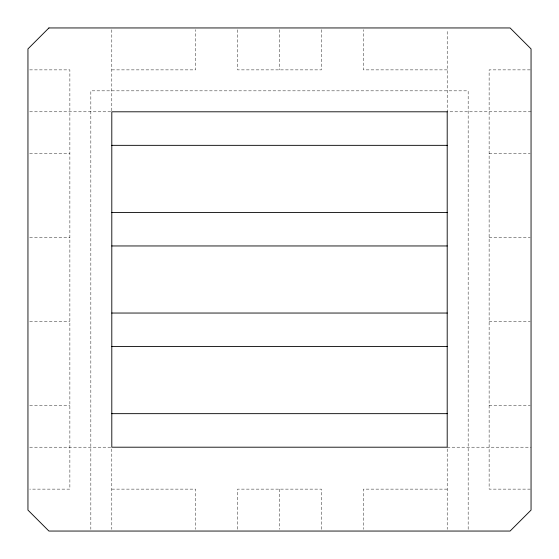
<?xml version="1.0" encoding="UTF-8"?>
<svg xmlns="http://www.w3.org/2000/svg" width="559" height="559" viewBox="0 0 559 559"><rect width="100%" height="100%" fill="white"/><g stroke="black" fill="none" stroke-linecap="round" stroke-linejoin="round"><path stroke-width="0.42" stroke-dasharray="2.79 2.1" d="M29.662 69.875L69.875 69.875L69.875 489.125L29.697 489.125M111.8 69.875L195.65 69.875L195.65 29.662M447.2 69.875L363.35 69.875L363.35 29.697M530.177 69.875L489.125 69.875L489.125 489.125L530.198 489.125M29.676 111.8L111.8 111.8L111.8 29.662M531.05 111.8L447.2 111.8L447.2 29.676M29.662 153.725L69.875 153.725M489.125 153.725L530.177 153.725M29.662 237.575L69.875 237.575M489.125 237.575L530.177 237.575M29.697 321.425L69.875 321.425M489.125 321.425L530.177 321.425M29.697 405.275L69.875 405.275M489.125 405.275L530.198 405.275M29.676 447.2L111.8 447.2M447.2 447.2L531.05 447.2M111.8 489.125L195.65 489.125L195.65 529.338M447.2 489.125L363.35 489.125L363.35 529.338M468.162 529.303L468.162 90.837L90.837 90.837L90.837 529.303M447.2 448.947L447.2 529.338M321.425 29.662L321.425 69.875L237.575 69.875L237.575 29.662M321.425 529.338L321.425 489.125L237.575 489.125L237.575 529.338M279.5 29.662L279.5 69.875M279.5 489.125L279.5 529.338M111.8 448.947L111.8 529.338"/><path stroke-width="0.84" d="M111.8 145.34L447.2 145.34M111.8 212.42L447.2 212.42M111.8 245.96L447.2 245.96M111.8 313.04L447.2 313.04M111.8 346.58L447.2 346.58M111.8 413.66L447.2 413.66M48.913 27.95L27.95 48.913L27.95 510.087L48.913 531.05L510.087 531.05L531.05 510.087L531.05 48.913L510.087 27.95L48.913 27.95M447.2 111.8L111.8 111.8L111.8 447.2L447.2 447.2L447.2 111.8"/></g></svg>
